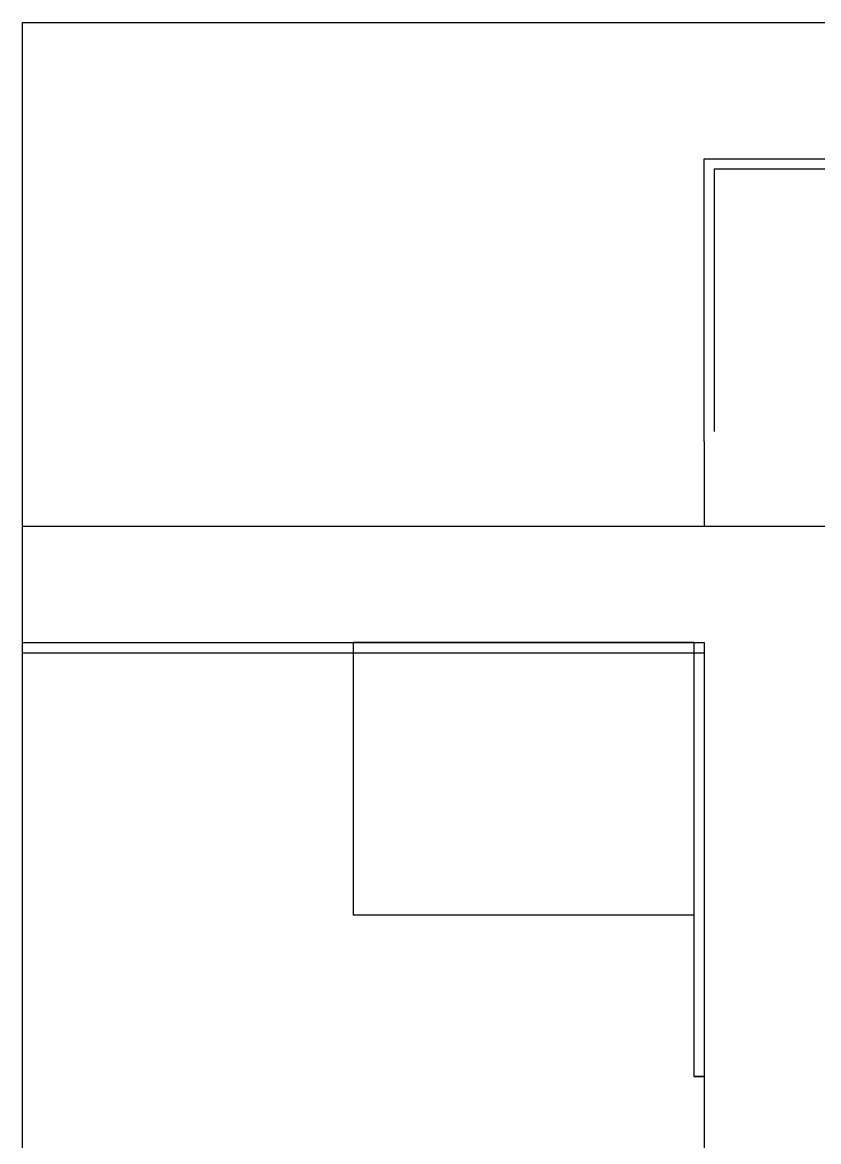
# Model space of a CAD drawing. Header units: inches. Extents: x -55 to 600, y -103 to 167.
# Drawn here: x 266.98 to 278.66, y 1.95 to 18.37 of the extents above; entities that cross this region are included whole.
import ezdxf

# ---------------------------------------------------------------- set-up
doc = ezdxf.new("R2010")
doc.units = ezdxf.units.IN
doc.header["$MEASUREMENT"] = 0

msp = doc.modelspace()

# ---------------------------------------------------------------- linework, layer by layer
for p, q in [((266.978, -25.629), (266.978, 18.371)), ((266.978, 18.371), (341.978, 18.371)), ((276.978, 12.221), (276.978, 16.371)), ((276.978, 16.371), (280.978, 16.371)), ((277.128, 16.221), (280.978, 16.221)), ((277.128, 12.371), (277.128, 16.221)), ((276.978, 12.221), (276.978, 10.981)), ((266.978, 10.981), (281.878, 10.981)), ((266.978, 9.272), (276.978, 9.272)), ((276.828, 9.272), (271.828, 9.272)), ((271.828, 9.272), (271.828, 5.272)), ((276.828, 9.272), (276.828, 2.906)), ((276.978, 9.272), (276.978, 2.906)), ((276.978, 9.272), (276.978, -11.488)), ((266.978, 9.122), (276.978, 9.122)), ((276.828, 5.272), (271.828, 5.272)), ((276.828, 2.906), (276.978, 2.906)), ((276.978, 2.906), (276.828, 2.906))]:
    msp.add_line(p, q)

doc.saveas('drawing.dxf')
